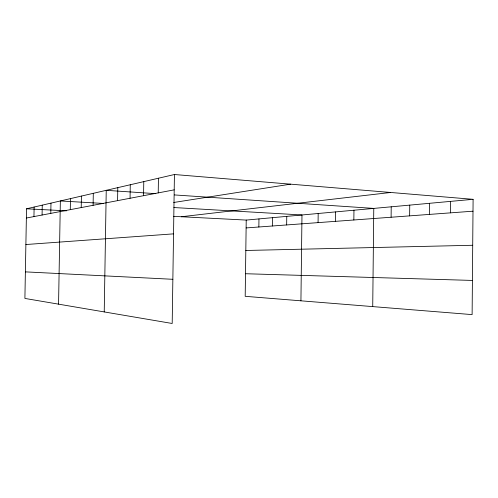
<?xml version="1.0" encoding="UTF-8"?>
<svg xmlns="http://www.w3.org/2000/svg" width="498" height="498" viewBox="0 0 498 498"><rect width="100%" height="100%" fill="white"/><g stroke="black" fill="none" stroke-linecap="round" stroke-linejoin="round"><path stroke-width="0.75" d="M429.388 214.414L429.494 203.309M450.46 212.858L450.565 201.385M473.1 199.318L472.116 314.612L245.197 296.322L246.224 220.079L473.1 199.318L174.431 174.518L26.531 208.793L24.9 298.433L172.196 323.482L174.431 174.518M353.848 219.985L353.96 210.224M372.728 306.6L373.774 208.407L174.35 194.923M391.104 217.24L391.216 206.813M409.642 215.871L409.748 205.114M272.344 225.999L272.45 217.676M286.661 224.947L286.767 216.369M300.929 300.811L301.981 214.974L173.877 207.542M318.073 222.625L318.178 213.493M335.359 221.349L335.471 211.911M258.854 226.995L258.96 218.915M117.584 200.638L117.796 187.64M130.059 198.266L130.271 184.752M143.561 195.689L143.779 181.621M158.221 192.894L158.445 178.222M33.951 216.58L34.125 207.031M42.081 215.036L42.255 205.145M50.796 213.374L50.977 203.128M58.559 304.16L60.358 200.955L103.702 203.47M70.286 209.658L70.473 198.609M81.224 207.573L81.423 196.069M93.101 205.307L93.3 193.317M104.231 311.929L106.236 190.323L155.799 193.672M26.363 218.031L174.2 189.85M173.671 202.493L290.571 184.16M181.359 216.748L390.662 192.471M246.118 227.935L473 211.196M25.877 244.53L173.541 233.861M245.813 250.482L472.708 245.271M245.502 273.732L472.409 280.43M25.386 271.871L172.862 279.297M26.531 208.793L66.433 210.841M173.615 216.35L246.224 220.079"/></g></svg>
